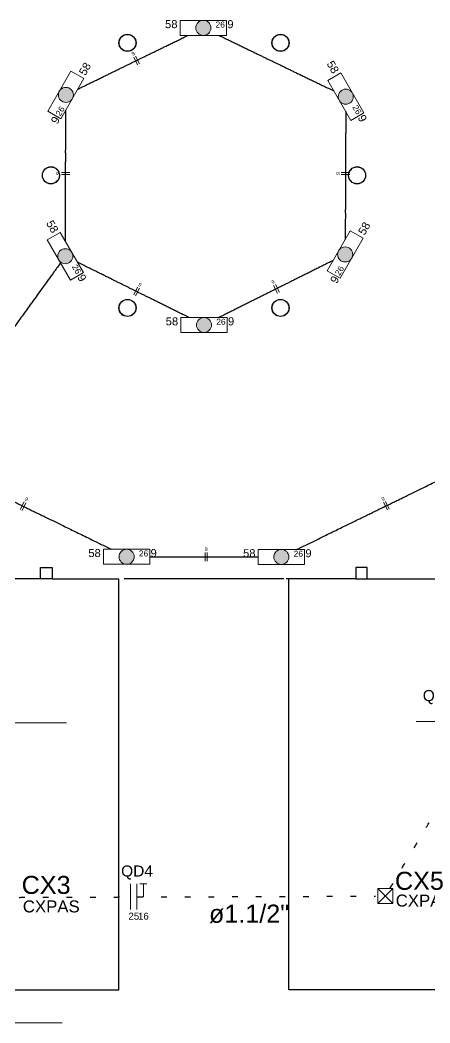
# Model space of a CAD drawing. Extents: x 175 to 700, y 53 to 250.
# Drawn here: x 368.1 to 375.33, y 183.34 to 201.03 of the extents above; entities that cross this region are included whole.
import ezdxf

# ---------------------------------------------------------------- set-up
doc = ezdxf.new("R2010")
doc.units = 0
doc.header["$LTSCALE"] = 2
doc.linetypes.add('DOT2', pattern=[3.175, 0, -3.175])
doc.layers.get('0').update_dxf_attribs({"linetype": 'CONTINUOUS'})
doc.layers.add('A-PAREDE', color=5, linetype='CONTINUOUS')
doc.layers.add('A-PISOS-NIVEL', color=1, linetype='CONTINUOUS')
for name, color, linetype, lineweight in [('EL-Condutos', 4, 'CONTINUOUS', 30), ('EL-Fios', 9, 'CONTINUOUS', 20), ('EL-Textos condutos', 7, 'CONTINUOUS', 20), ('EL-Textos fios', 7, 'CONTINUOUS', 20), ('EL-Textos pontos', 5, 'CONTINUOUS', 20), ('P-SIMBOL', 5, 'CONTINUOUS', 20)]:
    doc.layers.add(name, color=color, linetype=linetype, lineweight=lineweight)
doc.styles.add('Arial', font='arial.ttf')

msp = doc.modelspace()

# ---------------------------------------------------------------- hatches: boundary and pattern name
at = {"layer": 'P-SIMBOL'}
h = msp.add_hatch(color=256, dxfattribs=at)
h.paths.add_polyline_path([(371.47, 200.893, 1), (371.205, 200.893, 1)])
h.paths.add_polyline_path([(373.983, 199.679, 1), (373.718, 199.679, 1)])
h.paths.add_polyline_path([(373.707, 196.896, 1), (373.972, 196.896, 1)])
h.paths.add_polyline_path([(371.482, 195.652, 1), (371.217, 195.652, 1)])
h.paths.add_polyline_path([(369.035, 196.865, 1), (368.77, 196.865, 1)])
h.paths.add_polyline_path([(368.78, 199.71, 1), (369.045, 199.71, 1)])
h = msp.add_hatch(color=256, dxfattribs=at)
h.paths.add_polyline_path([(377.967, 200.357, 1), (378.232, 200.357, 1)])
h.paths.add_polyline_path([(378.248, 196.24, 1), (377.983, 196.24, 1)])
h.paths.add_polyline_path([(376.486, 193.337, 1), (376.221, 193.337, 1)])
h.paths.add_polyline_path([(372.582, 191.56, 1), (372.847, 191.56, 1)])
msp.add_hatch(color=256, dxfattribs=at).paths.add_polyline_path([(370.117, 191.563, 1), (369.852, 191.563, 1)])

# ---------------------------------------------------------------- linework, layer by layer
at = {"color": 8}
for centre in [(370, 200.63), (370, 200.63), (372.699, 200.63), (372.699, 200.63), (368.65, 198.292), (368.65, 198.292), (374.049, 198.292), (370, 195.954), (370, 195.954), (372.699, 195.954), (372.699, 195.954)]:
    msp.add_circle(centre, 0.15, dxfattribs=at)
at = {"color": 9}
msp.add_circle((374.049, 198.292), 0.15, dxfattribs=at)
at = {"layer": 'A-PAREDE', "color": 251}
for points in [[(368.468, 191.376), (368.668, 191.376), (368.668, 191.176), (368.468, 191.176)], [(368.468, 191.376), (368.668, 191.376), (368.668, 191.176), (368.468, 191.176)], [(374.228, 191.376), (374.028, 191.376), (374.028, 191.176), (374.228, 191.176)], [(374.228, 191.376), (374.028, 191.376), (374.028, 191.176), (374.228, 191.176)]]:
    msp.add_lwpolyline(points, close=True, dxfattribs=at)
for centre in [(369.998, 200.629), (369.998, 200.629), (372.698, 200.629), (372.698, 200.629), (368.648, 198.291), (368.648, 198.291), (374.048, 198.291), (369.998, 195.952), (369.998, 195.952), (372.698, 195.952), (372.698, 195.952)]:
    msp.add_circle(centre, 0.15, dxfattribs=at)
at = {"layer": 'A-PISOS-NIVEL', "color": 251}
for p, q in [((368.468, 191.176), (367.24, 191.176)), ((368.668, 191.176), (369.848, 191.176)), ((369.848, 183.926), (369.848, 191.176)), ((372.758, 191.176), (369.938, 191.176)), ((372.848, 191.176), (372.798, 191.176)), ((372.848, 183.926), (372.848, 191.176)), ((374.028, 191.176), (372.848, 191.176)), ((374.228, 191.176), (375.456, 191.176)), ((366.98, 183.926), (369.848, 183.926)), ((375.723, 183.926), (372.848, 183.926))]:
    msp.add_line(p, q, dxfattribs=at)
at = {"layer": 'EL-Condutos', "linetype": 'Continuous'}
for points in [[(369.127, 199.814), (369.215, 199.857), (369.298, 199.898), (369.377, 199.936), (369.452, 199.973), (369.523, 200.008), (369.591, 200.041), (369.657, 200.073), (369.719, 200.103), (369.779, 200.132), (369.837, 200.161), (369.893, 200.188), (369.948, 200.215), (370.002, 200.241), (370.055, 200.267), (370.108, 200.293), (370.16, 200.319), (370.213, 200.344), (370.267, 200.37), (370.321, 200.397), (370.376, 200.424), (370.433, 200.452), (370.492, 200.48), (370.552, 200.51), (370.616, 200.541), (370.682, 200.573), (370.751, 200.607), (370.824, 200.642), (370.9, 200.679), (370.98, 200.719), (371.065, 200.76)], [(371.613, 200.76), (371.703, 200.717), (371.788, 200.676), (371.868, 200.637), (371.945, 200.6), (372.017, 200.565), (372.086, 200.531), (372.152, 200.499), (372.215, 200.469), (372.276, 200.439), (372.335, 200.411), (372.392, 200.383), (372.448, 200.356), (372.503, 200.33), (372.558, 200.304), (372.612, 200.277), (372.666, 200.251), (372.721, 200.225), (372.776, 200.198), (372.833, 200.17), (372.891, 200.142), (372.951, 200.113), (373.014, 200.083), (373.079, 200.052), (373.147, 200.019), (373.218, 199.984), (373.293, 199.948), (373.372, 199.91), (373.456, 199.869), (373.544, 199.827), (373.637, 199.782)], [(368.904, 197.13), (368.904, 197.233), (368.904, 197.331), (368.905, 197.423), (368.905, 197.511), (368.905, 197.595), (368.906, 197.675), (368.906, 197.752), (368.906, 197.826), (368.906, 197.896), (368.907, 197.965), (368.907, 198.032), (368.907, 198.097), (368.907, 198.161), (368.908, 198.224), (368.908, 198.287), (368.908, 198.35), (368.908, 198.413), (368.908, 198.477), (368.909, 198.543), (368.909, 198.609), (368.909, 198.678), (368.909, 198.749), (368.91, 198.822), (368.91, 198.899), (368.91, 198.979), (368.911, 199.063), (368.911, 199.151), (368.911, 199.244), (368.912, 199.341), (368.912, 199.444)], [(373.849, 199.417), (373.849, 199.316), (373.848, 199.22), (373.848, 199.129), (373.848, 199.043), (373.847, 198.961), (373.847, 198.883), (373.847, 198.808), (373.846, 198.736), (373.846, 198.667), (373.846, 198.601), (373.846, 198.536), (373.845, 198.473), (373.845, 198.411), (373.845, 198.349), (373.845, 198.288), (373.844, 198.228), (373.844, 198.166), (373.844, 198.104), (373.844, 198.041), (373.844, 197.977), (373.843, 197.91), (373.843, 197.841), (373.843, 197.77), (373.842, 197.695), (373.842, 197.617), (373.842, 197.535), (373.841, 197.449), (373.841, 197.358), (373.841, 197.263), (373.84, 197.162)], [(368.82, 196.75), (368.707, 196.593), (368.601, 196.447), (368.501, 196.309), (368.408, 196.179), (368.32, 196.057), (368.237, 195.942), (368.158, 195.833), (368.083, 195.73), (368.012, 195.631), (367.944, 195.536), (367.878, 195.445), (367.814, 195.357), (367.752, 195.27), (367.69, 195.185), (367.629, 195.101), (367.568, 195.016), (367.507, 194.931), (367.444, 194.845), (367.381, 194.756), (367.315, 194.665), (367.246, 194.57), (367.175, 194.472), (367.1, 194.368), (367.022, 194.259), (366.939, 194.144), (366.85, 194.022), (366.757, 193.892), (366.658, 193.755), (366.552, 193.608), (366.439, 193.452)], [(371.083, 195.784), (370.993, 195.829), (370.908, 195.871), (370.827, 195.91), (370.752, 195.948), (370.681, 195.983), (370.613, 196.017), (370.549, 196.049), (370.488, 196.079), (370.429, 196.108), (370.373, 196.136), (370.319, 196.163), (370.266, 196.189), (370.214, 196.215), (370.163, 196.24), (370.112, 196.265), (370.061, 196.29), (370.01, 196.316), (369.957, 196.342), (369.904, 196.368), (369.848, 196.396), (369.791, 196.424), (369.731, 196.454), (369.669, 196.485), (369.603, 196.518), (369.533, 196.552), (369.46, 196.589), (369.382, 196.627), (369.299, 196.668), (369.211, 196.712), (369.117, 196.758)], [(373.625, 196.789), (373.539, 196.746), (373.457, 196.705), (373.379, 196.666), (373.303, 196.628), (373.231, 196.592), (373.161, 196.557), (373.094, 196.523), (373.028, 196.491), (372.965, 196.459), (372.904, 196.428), (372.843, 196.398), (372.784, 196.369), (372.726, 196.34), (372.668, 196.311), (372.611, 196.282), (372.554, 196.254), (372.496, 196.225), (372.438, 196.196), (372.38, 196.167), (372.32, 196.137), (372.26, 196.107), (372.197, 196.076), (372.133, 196.044), (372.067, 196.011), (371.999, 195.976), (371.928, 195.941), (371.854, 195.904), (371.778, 195.866), (371.697, 195.826), (371.614, 195.784)], [(366.57, 193.232), (366.717, 193.16), (366.855, 193.092), (366.986, 193.029), (367.109, 192.968), (367.226, 192.912), (367.336, 192.858), (367.441, 192.806), (367.541, 192.757), (367.637, 192.71), (367.729, 192.665), (367.818, 192.622), (367.904, 192.58), (367.989, 192.538), (368.072, 192.498), (368.155, 192.457), (368.237, 192.417), (368.32, 192.376), (368.404, 192.335), (368.49, 192.293), (368.578, 192.25), (368.669, 192.206), (368.763, 192.16), (368.862, 192.112), (368.965, 192.061), (369.073, 192.008), (369.187, 191.953), (369.308, 191.894), (369.436, 191.831), (369.571, 191.765), (369.715, 191.695)], [(372.983, 191.691), (373.143, 191.769), (373.291, 191.841), (373.429, 191.909), (373.556, 191.971), (373.675, 192.029), (373.785, 192.083), (373.888, 192.133), (373.985, 192.18), (374.075, 192.224), (374.161, 192.266), (374.243, 192.306), (374.321, 192.344), (374.397, 192.382), (374.472, 192.418), (374.546, 192.454), (374.62, 192.49), (374.695, 192.527), (374.772, 192.564), (374.851, 192.603), (374.934, 192.643), (375.021, 192.686), (375.114, 192.731), (375.212, 192.779), (375.317, 192.831), (375.43, 192.886), (375.552, 192.945), (375.683, 193.009), (375.824, 193.078), (375.976, 193.152), (376.14, 193.232)], [(370.391, 191.563), (370.472, 191.562), (370.549, 191.562), (370.623, 191.562), (370.694, 191.562), (370.762, 191.562), (370.828, 191.562), (370.891, 191.562), (370.953, 191.562), (371.013, 191.562), (371.071, 191.562), (371.128, 191.562), (371.184, 191.562), (371.24, 191.561), (371.294, 191.561), (371.349, 191.561), (371.404, 191.561), (371.459, 191.561), (371.514, 191.561), (371.57, 191.561), (371.627, 191.561), (371.685, 191.561), (371.745, 191.561), (371.807, 191.561), (371.87, 191.561), (371.936, 191.561), (372.004, 191.56), (372.075, 191.56), (372.149, 191.56), (372.226, 191.56), (372.307, 191.56)]]:
    msp.add_spline(points, degree=3, dxfattribs=at)
at = {"layer": 'EL-Condutos', "linetype": 'DOT2', "ltscale": 0.05}
for points in [[(374.628, 185.712), (374.786, 185.977), (374.935, 186.227), (375.075, 186.46), (375.206, 186.68), (375.329, 186.887), (375.445, 187.082), (375.555, 187.266), (375.66, 187.441), (375.759, 187.608), (375.854, 187.768), (375.946, 187.921), (376.035, 188.07), (376.121, 188.215), (376.207, 188.358), (376.291, 188.5), (376.376, 188.642), (376.461, 188.785), (376.547, 188.93), (376.636, 189.079), (376.727, 189.232), (376.822, 189.391), (376.921, 189.557), (377.025, 189.731), (377.135, 189.915), (377.251, 190.109), (377.374, 190.315), (377.504, 190.534), (377.643, 190.767), (377.791, 191.015), (377.949, 191.28)], [(368.088, 185.555), (368.389, 185.556), (368.671, 185.557), (368.936, 185.558), (369.185, 185.558), (369.419, 185.559), (369.64, 185.56), (369.848, 185.561), (370.046, 185.561), (370.234, 185.562), (370.415, 185.563), (370.588, 185.563), (370.756, 185.564), (370.921, 185.564), (371.082, 185.565), (371.242, 185.566), (371.402, 185.566), (371.563, 185.567), (371.726, 185.567), (371.894, 185.568), (372.066, 185.568), (372.246, 185.569), (372.433, 185.57), (372.63, 185.57), (372.837, 185.571), (373.055, 185.572), (373.288, 185.573), (373.534, 185.574), (373.797, 185.574), (374.077, 185.575), (374.375, 185.576)]]:
    msp.add_spline(points, degree=3, dxfattribs=at)
at = {"layer": 'EL-Fios'}
for p, q in [((370.175, 200.242), (370.109, 200.377)), ((370.209, 200.259), (370.143, 200.394)), ((368.983, 198.343), (368.833, 198.343)), ((373.92, 198.344), (373.77, 198.344)), ((368.983, 198.306), (368.833, 198.306)), ((373.92, 198.306), (373.77, 198.306)), ((370.109, 196.183), (370.176, 196.317)), ((370.143, 196.166), (370.21, 196.301)), ((372.644, 196.215), (372.577, 196.349)), ((372.678, 196.232), (372.611, 196.366)), ((368.109, 192.396), (368.175, 192.531)), ((368.142, 192.38), (368.208, 192.515)), ((374.584, 192.389), (374.518, 192.524)), ((374.617, 192.405), (374.551, 192.54)), ((371.368, 191.486), (371.368, 191.636)), ((371.405, 191.486), (371.405, 191.636)), ((370.055, 185.341), (370.055, 185.791)), ((370.167, 185.341), (370.167, 185.791)), ((370.22, 185.791), (370.34, 185.791)), ((370.28, 185.566), (370.28, 185.791))]:
    msp.add_line(p, q, dxfattribs=at)
at = {"layer": 'EL-Textos fios'}
for p, q in [((366.732, 188.635), (368.921, 188.635)), ((375.869, 188.659), (375.091, 188.659)), ((366.053, 183.339), (368.849, 183.339))]:
    msp.add_line(p, q, dxfattribs=at)
at = {"layer": 'P-SIMBOL'}
for p, q in [((370.93, 200.761), (370.93, 201.026)), ((371.746, 201.026), (370.93, 201.026)), ((371.746, 200.761), (371.746, 201.026)), ((371.746, 200.761), (370.93, 200.761)), ((368.594, 199.423), (369.002, 200.129)), ((369.002, 200.129), (369.232, 199.997)), ((373.531, 199.966), (373.761, 200.098)), ((374.169, 199.392), (373.761, 200.098)), ((368.824, 199.29), (369.232, 199.997)), ((373.939, 199.259), (373.531, 199.966)), ((368.594, 199.423), (368.824, 199.29)), ((373.939, 199.259), (374.169, 199.392)), ((368.584, 197.152), (368.813, 197.284)), ((369.221, 196.578), (368.813, 197.284)), ((373.521, 196.609), (373.929, 197.315)), ((373.929, 197.315), (374.158, 197.183)), ((368.992, 196.445), (368.584, 197.152)), ((373.75, 196.476), (374.158, 197.183)), ((368.992, 196.445), (369.221, 196.578)), ((373.521, 196.609), (373.75, 196.476)), ((370.941, 195.519), (370.941, 195.784)), ((371.757, 195.784), (370.941, 195.784)), ((371.757, 195.519), (371.757, 195.784)), ((371.757, 195.519), (370.941, 195.519)), ((369.576, 191.431), (369.576, 191.696)), ((370.392, 191.696), (369.576, 191.696)), ((370.392, 191.431), (370.392, 191.696)), ((372.306, 191.427), (372.306, 191.692)), ((373.122, 191.692), (372.306, 191.692)), ((373.122, 191.427), (373.122, 191.692)), ((370.392, 191.431), (369.576, 191.431)), ((373.122, 191.427), (372.306, 191.427)), ((374.415, 185.71), (374.68, 185.71)), ((374.415, 185.71), (374.415, 185.445)), ((374.415, 185.71), (374.68, 185.445)), ((374.68, 185.71), (374.415, 185.445)), ((374.68, 185.71), (374.68, 185.445)), ((374.415, 185.445), (374.68, 185.445))]:
    msp.add_line(p, q, dxfattribs=at)
for centre in [(371.338, 200.893), (368.913, 199.71), (373.85, 199.679), (368.903, 196.865), (373.839, 196.896), (371.349, 195.652), (369.984, 191.563), (372.714, 191.56)]:
    msp.add_circle(centre, 0.133, dxfattribs=at)

# ---------------------------------------------------------------- texts
at = {"layer": 'EL-Textos condutos', "insert": (372.145, 185.1), "char_height": 0.3177, "width": 2.66868, "attachment_point": 8, "rotation": 0.2005, "line_spacing_factor": 0.798, "style": 'Arial'}
msp.add_mtext('ø1.1/2"', dxfattribs=at)
at = {"layer": 'EL-Textos fios', "char_height": 0.0653, "width": 0.07837, "attachment_point": 8, "line_spacing_factor": 0.798, "style": 'Arial'}
for insert, rotation in [((370.115, 200.409), 26.0123), ((368.807, 198.325), 90.0002), ((373.744, 198.325), 90.0002), ((370.204, 196.332), 333.6333), ((372.582, 196.381), 26.5451), ((368.203, 192.546), 333.9485), ((374.523, 192.555), 26.0237)]:
    msp.add_mtext('9', dxfattribs=dict(at, insert=insert, rotation=rotation))
at = {"layer": 'EL-Textos fios', "attachment_point": 8, "line_spacing_factor": 0.798, "style": 'Arial'}
for s, insert, char_height, width in [('9', (371.387, 191.663), 0.0653, 0.07837), ('QD4', (375.489, 188.962), 0.1959, 0.70529), ('QD4', (370.168, 185.868), 0.1959, 0.70529), ('25', (370.111, 185.16), 0.1218, 0.29228), ('16', (370.28, 185.16), 0.1218, 0.29228)]:
    msp.add_mtext(s, dxfattribs=dict(at, insert=insert, char_height=char_height, width=width))
at = {"layer": 'EL-Textos pontos', "line_spacing_factor": 0.798, "style": 'Arial'}
for s, insert, char_height, width, attachment_point in [('58', (370.882, 200.886), 0.1412, 0.33888, 9), ('9', (371.87, 200.886), 0.141, 0.16944, 9), ('58', (370.893, 195.644), 0.1412, 0.33888, 9), ('9', (371.881, 195.644), 0.141, 0.16944, 9), ('58', (369.528, 191.556), 0.1412, 0.33888, 9), ('9', (370.516, 191.556), 0.141, 0.16944, 9), ('58', (372.258, 191.553), 0.1412, 0.33888, 9), ('9', (373.247, 191.553), 0.141, 0.16944, 9), ('CX5', (374.717, 185.683), 0.3177, 1.14372, 7), ('CX3', (368.133, 185.611), 0.3177, 1.14372, 7), ('CXPAS', (375.232, 185.389), 0.2118, 1.2708, 8), ('CXPAS', (368.655, 185.286), 0.2118, 1.2708, 8)]:
    msp.add_mtext(s, dxfattribs=dict(at, insert=insert, char_height=char_height, width=width, attachment_point=attachment_point))
for s, insert, char_height, width, attachment_point, rotation in [('58', (369.257, 200.038), 0.1412, 0.33888, 7, 60.0001), ('58', (373.615, 200.07), 0.1412, 0.33888, 9, 299.9999), ('9', (368.763, 199.182), 0.141, 0.16944, 7, 60.0001), ('9', (374.109, 199.214), 0.141, 0.16944, 9, 299.9999), ('58', (368.667, 197.256), 0.1412, 0.33888, 9, 299.9999), ('58', (374.183, 197.224), 0.1412, 0.33888, 7, 60.0001), ('9', (369.162, 196.399), 0.141, 0.16944, 9, 299.9999), ('9', (373.689, 196.368), 0.141, 0.16944, 7, 60.0001)]:
    msp.add_mtext(s, dxfattribs=dict(at, insert=insert, char_height=char_height, width=width, attachment_point=attachment_point, rotation=rotation))
at = {"layer": 'P-SIMBOL', "char_height": 0.1059, "width": 0.25416, "attachment_point": 9, "line_spacing_factor": 0.798, "style": 'Arial'}
for insert in [(371.718, 200.897), (371.73, 195.655), (370.365, 191.567), (373.095, 191.563)]:
    msp.add_mtext('26', dxfattribs=dict(at, insert=insert))
at = {"layer": 'P-SIMBOL', "char_height": 0.1059, "width": 0.25416, "line_spacing_factor": 0.798, "style": 'Arial'}
for insert, attachment_point, rotation in [((368.818, 199.325), 7, 60.0001), ((374.043, 199.351), 9, 299.9999), ((369.096, 196.537), 9, 299.9999), ((373.744, 196.511), 7, 60.0001)]:
    msp.add_mtext('26', dxfattribs=dict(at, insert=insert, attachment_point=attachment_point, rotation=rotation))

doc.saveas('drawing.dxf')
